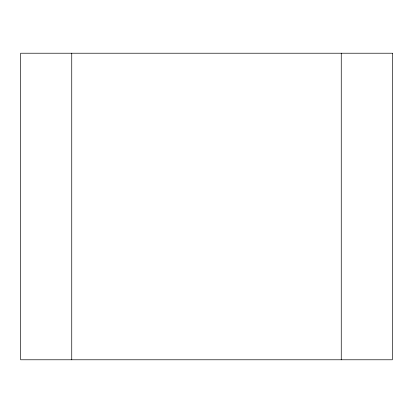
<?xml version="1.0" encoding="UTF-8"?>
<svg xmlns="http://www.w3.org/2000/svg" width="413" height="413" viewBox="0 0 413 413"><rect width="100%" height="100%" fill="white"/><g stroke="black" fill="none" stroke-linecap="round" stroke-linejoin="round"><path stroke-width="0.62" d="M341.257 53.22L341.257 359.78M71.743 53.22L71.743 359.78M392.35 53.22L20.65 53.22L20.65 359.78L392.35 359.78L392.35 53.22"/></g></svg>
